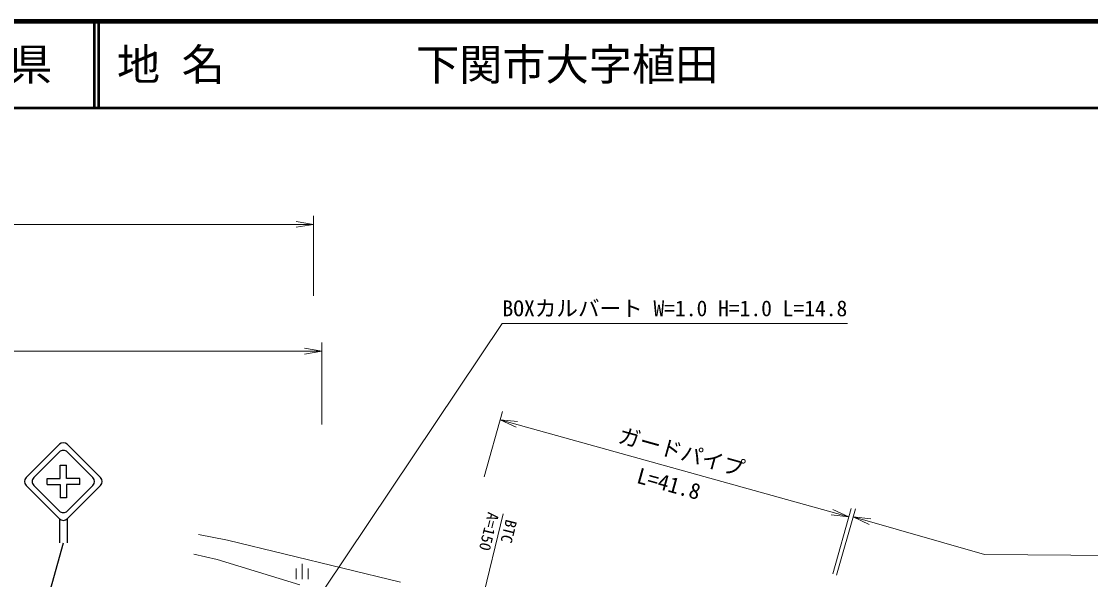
# Model space of a CAD drawing. Units: millimetres, scale not verified. Extents: x 40000 to 680000, y 20000 to 380000.
# Drawn here: x 359312 to 483150, y 315316 to 380000 of the extents above; entities that cross this region are included whole.
import ezdxf
from ezdxf.enums import TextEntityAlignment as Align

# ---------------------------------------------------------------- set-up
doc = ezdxf.new("R2010")
doc.units = ezdxf.units.MM
doc.header["$LTSCALE"] = 1000
for name, color, linetype, lineweight in [('M-STR-HTXT', 7, 'Continuous', 13), ('M-STR-STRC', 7, 'Continuous', 25), ('M-TTL', 2, 'Continuous', 140), ('M-TTL-LINE', 7, 'Continuous', 50), ('M-WORK', 1, 'Continuous', 13)]:
    doc.layers.add(name, color=color, linetype=linetype, lineweight=lineweight)
doc.layers.add('M-TTL-TXT', color=7, linetype='Continuous')
doc.styles.add('ＭＳ ゴシック', font='')
doc.styles.get('ＭＳ ゴシック').set_extended_font_data('MS Gothic')

# ---------------------------------------------------------------- blocks, each defined once
blk = doc.blocks.new('open_arrow')
at = {"color": 0, "linetype": 'Continuous', "lineweight": -2}
blk.add_lwpolyline([(7.5, 1.25), (0, 0), (7.5, -1.25)], dxfattribs=at)

msp = doc.modelspace()

# ---------------------------------------------------------------- linework, layer by layer
at = {"layer": 'M-STR-HTXT'}
for p, q in [((393145, 348189), (393145, 357483)), ((303901, 356483), (393145, 356483)), ((394110, 333308), (394110, 342782)), ((303901, 341782), (394110, 341782)), ((412919, 327209), (415033, 334801)), ((414765, 333838), (455136, 322599)), ((453290, 315969), (455404, 323562)), ((453736, 315828), (455934, 323535)), ((405565, 283996), (415121, 322933)), ((455659, 322573), (470866, 318236)), ((470866, 318236), (532646, 317760))]:
    msp.add_line(p, q, dxfattribs=at)
msp.add_lwpolyline([(381454, 294901), (415000, 345000), (455000, 345000)], dxfattribs=at)
at = {"layer": 'M-STR-STRC'}
for p, q in [((363726, 330999), (359857, 327131)), ((364617, 330999), (368486, 327131)), ((360749, 327131), (363726, 330107)), ((364617, 330107), (367594, 327131)), ((363818, 327038), (363818, 328576)), ((363818, 328576), (364525, 328576)), ((364525, 327038), (364525, 328576)), ((362280, 327038), (363818, 327038)), ((362280, 326331), (362280, 327038)), ((366063, 327038), (364525, 327038)), ((366063, 326331), (366063, 327038)), ((359857, 326239), (363726, 322370)), ((360749, 326239), (363726, 323262)), ((362280, 326331), (363818, 326331)), ((363818, 326331), (363818, 324793)), ((366063, 326331), (364525, 326331)), ((364525, 326331), (364525, 324793)), ((368486, 326239), (364617, 322370)), ((364617, 323262), (367594, 326239)), ((364525, 324793), (363818, 324793)), ((363726, 322370), (363726, 319583)), ((364617, 322370), (364617, 319583)), ((359731, 303444), (364177, 319583))]:
    msp.add_line(p, q, dxfattribs=at)
for centre, start, end in [((364172, 330553), 45, 135), ((364172, 329661), 44.99985, 135), ((360303, 326685), 135, 225), ((361195, 326685), 135, 225.00005), ((367148, 326685), 315.00011, 44.99984), ((368040, 326685), 315, 45), ((364172, 323708), 225.00005, 315.00011), ((364172, 322816), 225, 315)]:
    msp.add_arc(centre, 631, start, end, dxfattribs=at)
at = {"layer": 'M-TTL'}
msp.add_line((680000, 380000), (40000, 380000), dxfattribs=at)
at = {"layer": 'M-TTL-LINE'}
for p, q in [((367750, 380000), (367750, 370000)), ((368250, 380000), (368250, 370000)), ((40000, 370000), (680000, 370000))]:
    msp.add_line(p, q, dxfattribs=at)
at = {"layer": 'M-WORK'}
for p, q in [((383169, 319881), (379812, 320560)), ((403204, 315018), (383169, 319881)), ((379293, 318282), (381970, 317643)), ((381970, 317643), (391561, 314726)), ((391833, 315384), (391833, 317134)), ((391133, 315384), (391133, 316609)), ((392533, 315384), (392533, 316609))]:
    msp.add_line(p, q, dxfattribs=at)

# ---------------------------------------------------------------- block references
at = {"layer": 'M-STR-HTXT', "xscale": 267, "yscale": 267}
for p, rotation in [((393145, 356483), 180), ((394110, 341782), 180), ((414765, 333838), 344.4), ((455136, 322599), 164.4), ((455659, 322573), 344.1)]:
    msp.add_blockref('open_arrow', p, dxfattribs=dict(at, rotation=rotation))

# ---------------------------------------------------------------- texts
at = {"layer": 'M-STR-HTXT', "style": 'ＭＳ ゴシック'}
msp.add_text('BOXカルバート W=1.0 H=1.0 L=14.8', height=1833, dxfattribs=at).set_placement((435000, 346750), align=Align.MIDDLE_CENTER)
msp.add_text('ガードパイプ', height=1833, rotation=344.443, dxfattribs=at).set_placement((435774, 330111), align=Align.MIDDLE_CENTER)
msp.add_text('L=41.8', height=1833, rotation=344.443, dxfattribs=at).set_placement((433911, 325016), align=Align.BOTTOM_CENTER)
for s, p in [('A=150', (414004, 323054)), ('BTC', (416082, 322215))]:
    msp.add_text(s, height=1320, rotation=256.211, dxfattribs=at).set_placement(p, align=Align.MIDDLE_LEFT)
at = {"layer": 'M-TTL-TXT', "style": 'ＭＳ ゴシック'}
msp.add_text('山\u3000口\u3000県', height=3666, dxfattribs=at).set_placement((350375, 375000), align=Align.MIDDLE_CENTER)
for s, p in [('地 名', (370380, 375000)), ('下関市大字植田', (405024, 375000))]:
    msp.add_text(s, height=3666, dxfattribs=at).set_placement(p, align=Align.MIDDLE_LEFT)

doc.saveas('drawing.dxf')
